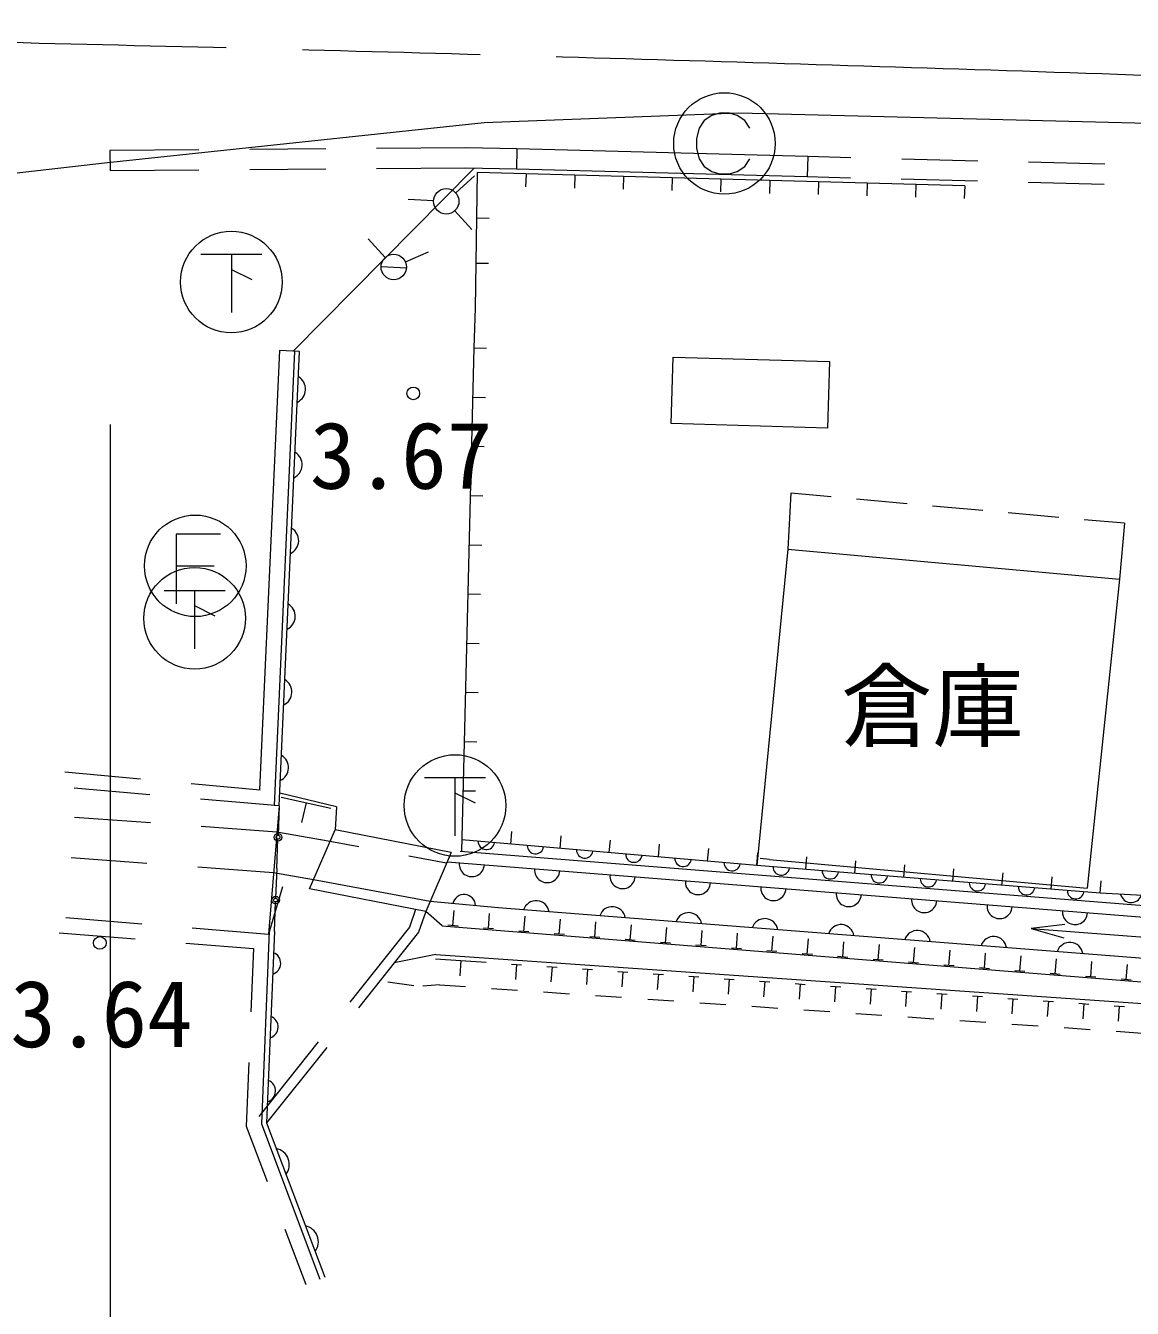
# Model space of a CAD drawing. Units: millimetres, scale not verified. Extents: x 40000 to 680000, y 20000 to 380000.
# Drawn here: x 235404 to 257202, y 266484 to 291750 of the extents above; entities that cross this region are included whole.
import ezdxf
from ezdxf.enums import TextEntityAlignment as Align

# ---------------------------------------------------------------- set-up
doc = ezdxf.new("R2010")
doc.units = ezdxf.units.MM
doc.header["$LTSCALE"] = 1000
doc.linetypes.add('CHAIN', pattern=[18.5, 12, -1.5, 3.5, -1.5])
for name, color, linetype, lineweight in [('M-BGD', 7, 'Continuous', 13), ('M-BGD-EXST', 7, 'Continuous', 13), ('M-BMK', 2, 'CHAIN', 13), ('M-BMK-OTRS', 5, 'Continuous', 13), ('M-STR-HTXT', 7, 'Continuous', 13), ('M-STR-STRC', 7, 'Continuous', 13)]:
    doc.layers.add(name, color=color, linetype=linetype, lineweight=lineweight)
doc.styles.add('ＭＳ ゴシック', font='')
doc.styles.get('ＭＳ ゴシック').set_extended_font_data('MS Gothic')

msp = doc.modelspace()

# ---------------------------------------------------------------- linework, layer by layer
at = {"layer": 'M-BGD'}
for p, q in [((238817, 289304), (237065, 289291)), ((241317, 289322), (239817, 289311)), ((244068, 289342), (242317, 289329)), ((245081, 289323), (244068, 289342)), ((245081, 289323), (245072, 288924)), ((250808, 289171), (245081, 289323)), ((237065, 289291), (237068, 288891)), ((250808, 289171), (250797, 288771)), ((251660, 289149), (250808, 289171)), ((254160, 289084), (252660, 289123)), ((256659, 289019), (255159, 289058)), ((238817, 288904), (237068, 288891)), ((241317, 288922), (239817, 288911)), ((240670, 285337), (244230, 288939)), ((244066, 288942), (242317, 288929)), ((243874, 288457), (244246, 288791)), ((245072, 288924), (244066, 288942)), ((253899, 288593), (244299, 288855)), ((250797, 288771), (245072, 288924)), ((245259, 288828), (245252, 288578)), ((246219, 288802), (246212, 288552)), ((247179, 288776), (247172, 288526)), ((248139, 288750), (248132, 288500)), ((249099, 288724), (249092, 288474)), ((250059, 288697), (250052, 288447)), ((251650, 288749), (250797, 288771)), ((251019, 288671), (251012, 288421)), ((251979, 288645), (251972, 288395)), ((254149, 288684), (252650, 288723)), ((252939, 288619), (252932, 288369)), ((253899, 288593), (253892, 288343)), ((256648, 288619), (255149, 288658)), ((242939, 288330), (243439, 288303)), ((243855, 288104), (244189, 287732)), ((244285, 287964), (244535, 287960)), ((242153, 287553), (242487, 287181)), ((242883, 287095), (243341, 287295)), ((244271, 287074), (244521, 287070)), ((242404, 287009), (242904, 286982)), ((240401, 285349), (240011, 276701)), ((240701, 285335), (240298, 276387)), ((240397, 276383), (240800, 285331)), ((240800, 285331), (240401, 285349)), ((244232, 285403), (244482, 285397)), ((244208, 284434), (244458, 284428)), ((244184, 283465), (244434, 283459)), ((244160, 282496), (244410, 282489)), ((250473, 282539), (250418, 281435)), ((251271, 282467), (250473, 282539)), ((252765, 282333), (251769, 282423)), ((254259, 282199), (253263, 282288)), ((255753, 282064), (254757, 282154)), ((257048, 281948), (256251, 282019)), ((257048, 281948), (256949, 280847)), ((244136, 281526), (244386, 281520)), ((250418, 281435), (249803, 275209)), ((250418, 281435), (256949, 280847)), ((256949, 280847), (256310, 274763)), ((244113, 280557), (244363, 280551)), ((244089, 279588), (244339, 279582)), ((244065, 278619), (244315, 278613)), ((244041, 277650), (244291, 277644)), ((236173, 277050), (237666, 276914)), ((237851, 276601), (236357, 276729)), ((238662, 276823), (240025, 276699)), ((244017, 276681), (244267, 276675)), ((240397, 276383), (238848, 276515)), ((241525, 276363), (240409, 276630)), ((240439, 276553), (241414, 276334)), ((240926, 276444), (240839, 276053)), ((237865, 276047), (236369, 276155)), ((240397, 276383), (240184, 273856)), ((240397, 276383), (240298, 276391)), ((240397, 276383), (240375, 275801)), ((241525, 276363), (241500, 275912)), ((240354, 275866), (238862, 275975)), ((240996, 274750), (241500, 275912)), ((243786, 275463), (241500, 275912)), ((240350, 275145), (240372, 275727)), ((241214, 275711), (240354, 275866)), ((241965, 275573), (241217, 275710)), ((249803, 275209), (243993, 275712)), ((244962, 275628), (244983, 275877)), ((245930, 275544), (245952, 275793)), ((246898, 275460), (246920, 275709)), ((243963, 275492), (257769, 274393)), ((247867, 275376), (247888, 275625)), ((248835, 275292), (248857, 275541)), ((249803, 275209), (249825, 275458)), ((237794, 275248), (236298, 275357)), ((240286, 275066), (238792, 275175)), ((240350, 275145), (240328, 274564)), ((243695, 275253), (242948, 275391)), ((261270, 273880), (243705, 275276)), ((256566, 274659), (249803, 275209)), ((250054, 275325), (249869, 275342)), ((250054, 275325), (256310, 274763)), ((250769, 275130), (250790, 275379)), ((251735, 275052), (251756, 275301)), ((252701, 274973), (252722, 275222)), ((241072, 274924), (240286, 275066)), ((243372, 274500), (241072, 274924)), ((253668, 274894), (253688, 275144)), ((254634, 274816), (254654, 275065)), ((255600, 274737), (255620, 274987)), ((256566, 274659), (256586, 274908)), ((240464, 274786), (240184, 273856)), ((257782, 274593), (256566, 274659)), ((240303, 273908), (240325, 274490)), ((244711, 274371), (243372, 274500)), ((236195, 274182), (237690, 274060)), ((243085, 274341), (242963, 273990)), ((243283, 274302), (243140, 273893)), ((243607, 274017), (243283, 274302)), ((243821, 274021), (243845, 274320)), ((244519, 273965), (244543, 274264)), ((261228, 273081), (244711, 274371)), ((245217, 273909), (245241, 274208)), ((245915, 273853), (245939, 274152)), ((238686, 273978), (240184, 273856)), ((240303, 273908), (240150, 270137)), ((242963, 273990), (241790, 272517)), ((243140, 273893), (241957, 272406)), ((243921, 274013), (243722, 274029)), ((244619, 273957), (244419, 273973)), ((245317, 273901), (245117, 273917)), ((246612, 273797), (246636, 274096)), ((247310, 273741), (247334, 274040)), ((248008, 273685), (248032, 273984)), ((248706, 273630), (248730, 273929)), ((255870, 274043), (255212, 273963)), ((255212, 273963), (257704, 273773)), ((255212, 273963), (255850, 273784)), ((236066, 273879), (237561, 273760)), ((238558, 273680), (239889, 273574)), ((246014, 273845), (245815, 273861)), ((246712, 273789), (246513, 273805)), ((247410, 273733), (247211, 273749)), ((248108, 273677), (247908, 273693)), ((248805, 273622), (248606, 273638)), ((249404, 273574), (249427, 273873)), ((250101, 273518), (250125, 273817)), ((250799, 273462), (250823, 273761)), ((251497, 273406), (251521, 273705)), ((252195, 273350), (252219, 273649)), ((239889, 273574), (239838, 272323)), ((243482, 273453), (242662, 273291)), ((249503, 273566), (249304, 273582)), ((250201, 273510), (250002, 273526)), ((250899, 273454), (250699, 273470)), ((251596, 273398), (251397, 273414)), ((252892, 273294), (252916, 273593)), ((253590, 273238), (253614, 273538)), ((254288, 273183), (254312, 273482)), ((254986, 273127), (255010, 273426)), ((243476, 273371), (244474, 273302)), ((243975, 273336), (243954, 273037)), ((244973, 273267), (245172, 273253)), ((245072, 273260), (245052, 272961)), ((245671, 273219), (245871, 273205)), ((245771, 273212), (245750, 272913)), ((246369, 273170), (246569, 273157)), ((246469, 273164), (246448, 272864)), ((252294, 273342), (252095, 273358)), ((252992, 273286), (252793, 273302)), ((253690, 273230), (253490, 273246)), ((254388, 273175), (254188, 273191)), ((255085, 273119), (254886, 273135)), ((255683, 273071), (255707, 273370)), ((256381, 273015), (256405, 273314)), ((257079, 272959), (257103, 273258)), ((243047, 272840), (242536, 272911)), ((247068, 273122), (247267, 273108)), ((247167, 273115), (247147, 272816)), ((247766, 273074), (247965, 273060)), ((247866, 273067), (247845, 272767)), ((248464, 273025), (248664, 273011)), ((248564, 273018), (248543, 272719)), ((249163, 272977), (249362, 272963)), ((249262, 272970), (249242, 272671)), ((249861, 272928), (250060, 272915)), ((249961, 272921), (249940, 272622)), ((250559, 272880), (250759, 272866)), ((250659, 272873), (250638, 272574)), ((255783, 273063), (255584, 273079)), ((256481, 273007), (256282, 273023)), ((257179, 272951), (256979, 272967)), ((243556, 272857), (243229, 272832)), ((243556, 272857), (244068, 272822)), ((244581, 272787), (245093, 272752)), ((245606, 272716), (246118, 272681)), ((246631, 272646), (247143, 272611)), ((251258, 272832), (251457, 272818)), ((251357, 272825), (251337, 272525)), ((251956, 272783), (252155, 272769)), ((252056, 272776), (252035, 272477)), ((252654, 272735), (252854, 272721)), ((252754, 272728), (252733, 272428)), ((253353, 272686), (253552, 272672)), ((253452, 272679), (253432, 272380)), ((254051, 272638), (254250, 272624)), ((254151, 272631), (254130, 272332)), ((247656, 272576), (248168, 272540)), ((248681, 272505), (249194, 272470)), ((249706, 272435), (250219, 272400)), ((254749, 272589), (254949, 272576)), ((254849, 272583), (254828, 272283)), ((255448, 272541), (255647, 272527)), ((255547, 272534), (255527, 272235)), ((256146, 272493), (256345, 272479)), ((256246, 272486), (256225, 272186)), ((256844, 272444), (257044, 272430)), ((256944, 272437), (256923, 272138)), ((250731, 272365), (251244, 272329)), ((251756, 272294), (252269, 272259)), ((252781, 272224), (253294, 272189)), ((253806, 272154), (254319, 272118)), ((254831, 272083), (255344, 272048)), ((255856, 272013), (256369, 271978)), ((256881, 271942), (257394, 271907)), ((241167, 271735), (239994, 270262)), ((241334, 271624), (240150, 270137)), ((239798, 271324), (239747, 270072)), ((240150, 270137), (241294, 267097)), ((239747, 270072), (240158, 268982)), ((240510, 268046), (240920, 266956))]:
    msp.add_line(p, q, dxfattribs=at)
for points in [[(244299, 288855), (244257, 286183), (244232, 285403), (243988, 275491)], [(243786, 275463), (243283, 274302), (240996, 274750)], [(243607, 274017), (260080, 272698), (262929, 272593), (265673, 272577), (267984, 273039), (270695, 273876), (273071, 274545), (273844, 273904), (274012, 273186), (272898, 270618), (272557, 269391), (272222, 267542)], [(240203, 273912), (240049, 270121), (241201, 267062)], [(243482, 273453), (260053, 272304), (262862, 272081), (265691, 272151), (268051, 272599), (270671, 273454), (272474, 273801), (273621, 273389), (272501, 271021), (272078, 269670), (271713, 267759)]]:
    msp.add_lwpolyline(points, dxfattribs=at)
msp.add_lwpolyline([(248155, 285223), (251236, 285134), (251198, 283824), (248117, 283913)], close=True, dxfattribs=at)
for centre, radius in [((243688, 288290), 250), ((242654, 286996), 250), ((243038, 284506), 125), ((240374, 275764), 75), ((240374, 275764), 37.5), ((240326, 274527), 75), ((240326, 274527), 37.5), ((236865, 273683), 125)]:
    msp.add_circle(centre, radius, dxfattribs=at)
for centre, radius, start, end in [((240636, 284591), 281, 295.2535, 59.5892), ((240568, 283100), 281, 295.2536, 59.5892), ((240501, 281608), 281, 295.2541, 59.5887), ((240434, 280117), 281, 295.2535, 59.5892), ((240367, 278626), 281, 295.2535, 59.5892), ((240300, 277134), 281, 295.2526, 59.5889), ((244479, 275682), 162, 179.4554, 350.6492), ((245447, 275598), 162, 179.4554, 350.6492), ((246415, 275514), 162, 179.4554, 350.6492), ((247384, 275431), 162, 179.4554, 350.6492), ((244191, 275235), 248, 175.0686, 355.8484), ((248352, 275347), 162, 179.4554, 350.6492), ((249320, 275263), 162, 179.4554, 350.6492), ((250287, 275181), 162, 179.5965, 351.1077), ((245676, 275117), 248, 175.0686, 355.8473), ((247161, 274999), 248, 175.0674, 355.8484), ((248646, 274881), 248, 175.0686, 355.8473), ((251253, 275103), 162, 179.5947, 351.1096), ((252219, 275024), 162, 179.5965, 351.1077), ((253186, 274946), 162, 179.5946, 351.1096), ((250131, 274763), 248, 175.0674, 355.8484), ((251616, 274645), 248, 175.0686, 355.8473), ((254152, 274867), 162, 179.5965, 351.1077), ((255118, 274789), 162, 179.5946, 351.1096), ((256084, 274710), 162, 179.5966, 351.1077), ((244039, 274410), 226, 1.0785, 167.9702), ((245458, 274255), 258, 8.4407, 162.6262), ((246959, 274138), 258, 8.4415, 162.6253), ((253101, 274527), 248, 175.0674, 355.8484), ((254587, 274409), 248, 175.0686, 355.8473), ((257177, 274688), 212, 193.9616, 339.8171), ((248461, 274021), 258, 8.4421, 162.6248), ((249962, 273903), 258, 8.4415, 162.6253), ((256072, 274291), 248, 175.0674, 355.8484), ((251464, 273786), 258, 8.4421, 162.6248), ((252965, 273669), 258, 8.4415, 162.6253), ((254467, 273551), 258, 8.4421, 162.6248), ((255969, 273434), 258, 8.4421, 162.6248), ((240206, 273283), 222, 286.5273, 68.8413), ((240155, 272026), 222, 286.5273, 68.8414), ((240104, 270768), 222, 286.5273, 68.8413), ((240278, 269317), 319, 322.6399, 78.6115), ((240850, 267797), 319, 322.6377, 78.6136)]:
    msp.add_arc(centre, radius, start, end, dxfattribs=at)
at = {"layer": 'M-BGD-EXST'}
for p, q in [((238856, 287250), (240056, 287250)), ((239456, 287250), (239456, 286100)), ((239456, 286950), (239856, 286750)), ((239244, 281735), (238369, 281735)), ((238369, 281735), (238369, 280360)), ((238369, 281110), (239119, 281110)), ((238132, 280627), (239332, 280627)), ((238732, 280627), (238732, 279477)), ((238732, 280327), (239132, 280127)), ((243260, 276939), (244460, 276939)), ((243860, 276939), (243860, 275789)), ((243860, 276639), (244260, 276439))]:
    msp.add_line(p, q, dxfattribs=at)
for centre in [(239456, 286700), (238744, 281110), (238732, 280077), (243860, 276389)]:
    msp.add_circle(centre, 1000, dxfattribs=at)
at = {"layer": 'M-BMK'}
for centre, radius, start, end in [((185621, -1809905), 2101902, 88.57599, 89.12117), ((185608, -1809737), 2101735, 88.03029, 88.57552)]:
    msp.add_arc(centre, radius, start, end, dxfattribs=at)
at = {"layer": 'M-BMK-OTRS'}
msp.add_lwpolyline([(299912, 285866), (294518, 286377), (286710, 287434), (275909, 288987), (271039, 289479), (249452, 290026), (244437, 289839), (236960, 289042), (232645, 288549), (230822, 288425), (214243, 288709), (193815, 288919), (178236, 288926), (159773, 288790), (141132, 288507), (129966, 288211)], dxfattribs=at)
at = {"layer": 'M-STR-HTXT'}
msp.add_line((237068, 283891), (237068, 257806), dxfattribs=at)
at = {"layer": 'M-STR-STRC'}
for p, q in [((248768, 289879), (248668, 289729)), ((248918, 289979), (248768, 289879)), ((249068, 290029), (248918, 289979)), ((249268, 290029), (249068, 290029)), ((249418, 289979), (249268, 290029)), ((249568, 289879), (249418, 289979)), ((249668, 289729), (249568, 289879)), ((248668, 289729), (248618, 289529)), ((248618, 289529), (248618, 289329)), ((248618, 289329), (248668, 289129)), ((248668, 289129), (248768, 288979)), ((249568, 288979), (249668, 289129)), ((248768, 288979), (248918, 288879)), ((248918, 288879), (249068, 288829)), ((249068, 288829), (249268, 288829)), ((249268, 288829), (249418, 288879)), ((249418, 288879), (249568, 288979))]:
    msp.add_line(p, q, dxfattribs=at)
msp.add_circle((249168, 289429), 1000, dxfattribs=at)

# ---------------------------------------------------------------- texts
at = {"layer": 'M-BGD', "style": 'ＭＳ ゴシック'}
for s, p in [('3.67', (241003, 282231)), ('倉庫', (251462, 277288)), ('3.64', (235102, 271233))]:
    msp.add_text(s, height=1320, dxfattribs=at).set_placement(p, align=Align.BOTTOM_LEFT)

doc.saveas('drawing.dxf')
